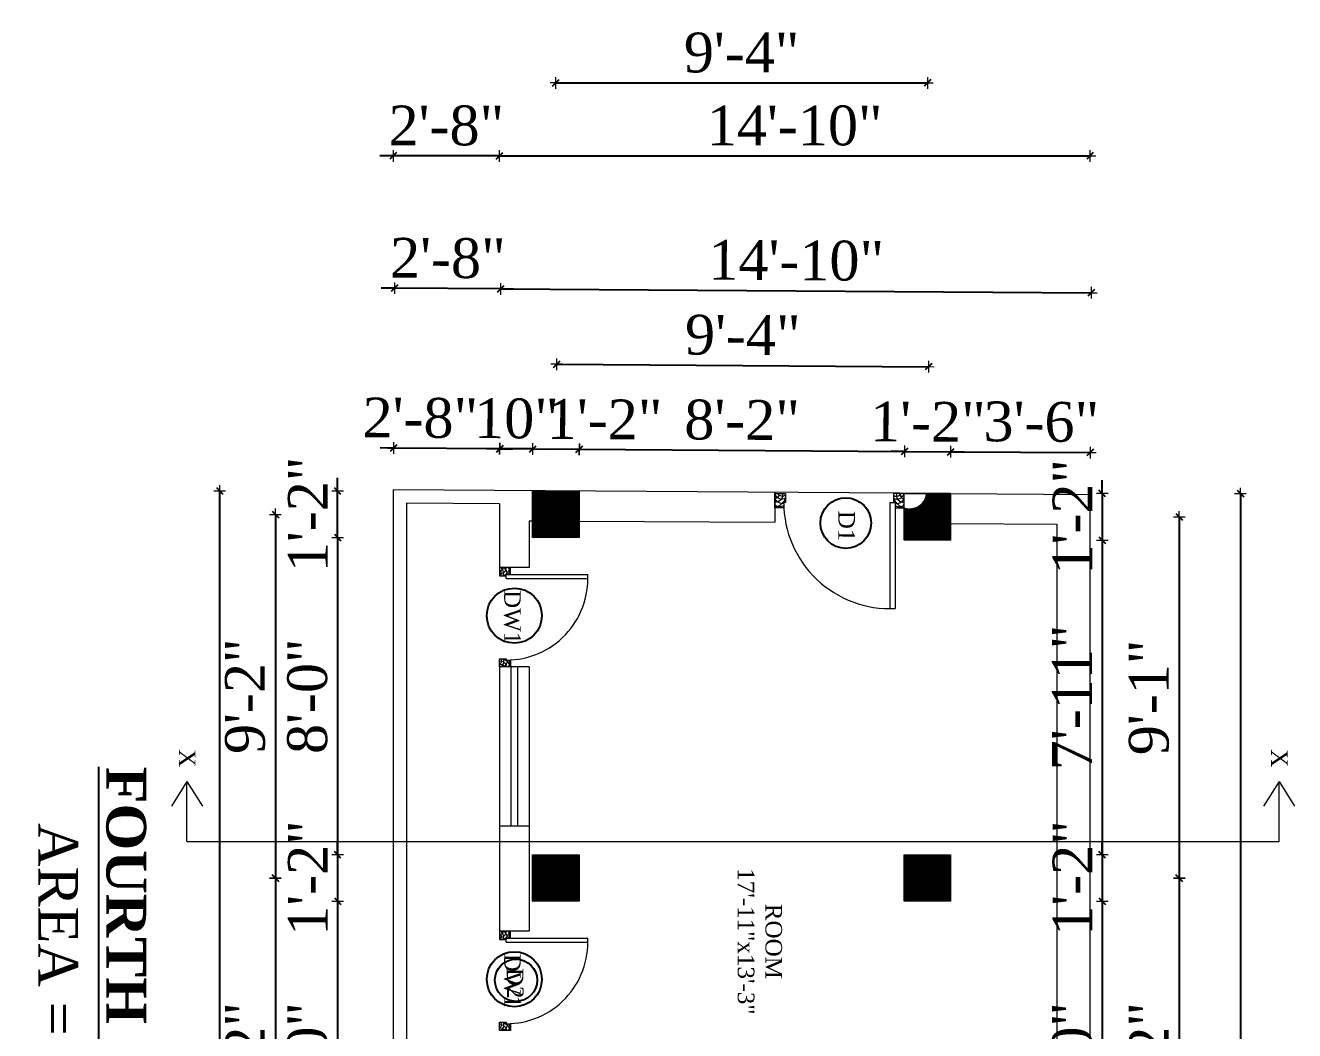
# Model space of a CAD drawing. Header units: inches. Extents: x 4069 to 291496, y -47643 to 12535.
# Drawn here: x 32936.8 to 33319.4, y 2300.1 to 2603.1 of the extents above; entities that cross this region are included whole.
import ezdxf

# ---------------------------------------------------------------- set-up
doc = ezdxf.new("R2010")
doc.units = ezdxf.units.IN
doc.header["$LTSCALE"] = 5
doc.header["$MEASUREMENT"] = 0
for name, color, linetype, lineweight in [('A-WALL', 7, 'Continuous', 9), ('Dimension', 7, 'Continuous', 18), ('DOOR', 62, 'Continuous', 0)]:
    doc.layers.add(name, color=color, linetype=linetype, lineweight=lineweight)
doc.layers.add('dim line', color=7, linetype='Continuous', lineweight=15, true_color=0xfab2b2)
doc.layers.add('TEXT', color=6, linetype='Continuous')
doc.layers.add('WALL', color=7, linetype='Continuous')
doc.styles.add('ordinary', font='times.ttf')
doc.dimstyles.new('Copy of 96', dxfattribs={"dimtxt": 7, "dimasz": 4, "dimexe": 0.5, "dimexo": 0.5, "dimgap": 3, "dimtad": 1, "dimdec": 1, "dimzin": 11, "dimdsep": 46, "dimlunit": 4, "dimtxsty": 'ordinary', "dimblk": 'OBLIQUE', "dimcen": 0.09, "dimse1": 1, "dimse2": 1, "dimclrt": 6, "dimazin": 0, "dimtfac": 1, "dimtdec": 1, "dimtix": 1, "dimtmove": 2, "dimatfit": 3, "dimldrblk": 'leader', "dimfxl": 0.5, "dimfxlon": 1, "dimtolj": 1, "dimtzin": 0, "dimarcsym": 0})
pattern_1 = [(315, (31599.98636, 26775.16555), (0.08838834765, 0.08838834765), [])]

# ---------------------------------------------------------------- blocks, each defined once
blk = doc.blocks.new('oblique')
at = {"color": 0, "lineweight": -2}
blk.add_line((0.25, 0.25), (-0.25, -0.25), dxfattribs=at)
at = {"layer": 'dim line', "lineweight": 9}
for p, q in [((-0.4375, 0), (0.4375, 0)), ((0, 0.4375), (0, -0.4375))]:
    blk.add_line(p, q, dxfattribs=at)
blk = doc.blocks.new('*D1143')
at = {"layer": 'A-WALL', "color": 0, "lineweight": -2, "ltscale": 5, "transparency": 16777216}
blk.add_line((33079.71, 2563.77), (33257.71, 2563.77), dxfattribs=at)
at = {"layer": 'Defpoints', "color": 0, "ltscale": 5, "transparency": 16777216}
for p in [(33257.71, 2725.81, -58.17), (33079.71, 2699.86, -58.17), (33257.71, 2563.77)]:
    blk.add_point(p, dxfattribs=at)
at = {"layer": 'A-WALL', "color": 0, "lineweight": -2, "ltscale": 5, "transparency": 16777216, "xscale": 4, "yscale": 4, "zscale": 4, "rotation": 180}
blk.add_blockref('oblique', (33079.71, 2563.77), dxfattribs=at)
at = {"layer": 'A-WALL', "color": 0, "lineweight": -2, "ltscale": 5, "transparency": 16777216, "xscale": 4, "yscale": 4, "zscale": 4}
blk.add_blockref('oblique', (33257.71, 2563.77), dxfattribs=at)
at = {"layer": 'A-WALL', "color": 6, "ltscale": 5, "transparency": 16777216, "insert": (33168.71, 2572.87), "char_height": 12, "attachment_point": 5, "style": 'ordinary'}
blk.add_mtext('\\A1;14\'-10"', dxfattribs=at)
blk = doc.blocks.new('_OBLIQUE')
at = {"color": 0, "linetype": 'ByBlock'}
blk.add_line((-0.5, -0.5), (0.5, 0.5), dxfattribs=at)
blk = doc.blocks.new('leader')
at = {"layer": 'Dimension'}
for p, q in [((0, -4.328), (0, 4.328)), ((-4.424, 0), (4.424, 0))]:
    blk.add_line(p, q, dxfattribs=at)
blk = doc.blocks.new('*D1148')
at = {"layer": 'A-WALL', "color": 0, "lineweight": -2, "ltscale": 5, "transparency": 16777216}
blk.add_line((33096.71, 2585.76), (33208.71, 2585.76), dxfattribs=at)
at = {"layer": 'Defpoints', "color": 0, "ltscale": 5, "transparency": 16777216}
for p in [(33096.71, 2700.48, -58.17), (33208.71, 2658.03, -58.17), (33208.71, 2585.76)]:
    blk.add_point(p, dxfattribs=at)
at = {"layer": 'A-WALL', "color": 0, "lineweight": -2, "ltscale": 5, "transparency": 16777216, "xscale": 4, "yscale": 4, "zscale": 4, "rotation": 180}
blk.add_blockref('oblique', (33096.71, 2585.76), dxfattribs=at)
at = {"layer": 'A-WALL', "color": 0, "lineweight": -2, "ltscale": 5, "transparency": 16777216, "xscale": 4, "yscale": 4, "zscale": 4}
blk.add_blockref('oblique', (33208.71, 2585.76), dxfattribs=at)
at = {"layer": 'A-WALL', "color": 6, "ltscale": 5, "transparency": 16777216, "insert": (33152.71, 2594.88), "char_height": 12, "attachment_point": 5, "style": 'ordinary'}
blk.add_mtext('\\A1;9\'-4"', dxfattribs=at)
blk = doc.blocks.new('*D1150')
at = {"layer": 'A-WALL', "color": 0, "lineweight": -2, "ltscale": 5, "transparency": 16777216}
for p, q in [((33047.71, 2563.77), (33043.71, 2563.77)), ((33079.71, 2563.77), (33047.71, 2563.77)), ((33079.71, 2563.77), (33083.71, 2563.77))]:
    blk.add_line(p, q, dxfattribs=at)
at = {"layer": 'Defpoints', "color": 0, "ltscale": 5, "transparency": 16777216}
for p in [(33047.71, 2720.26, -58), (33079.71, 2699.86, -58.17), (33047.71, 2563.77)]:
    blk.add_point(p, dxfattribs=at)
at = {"layer": 'A-WALL', "color": 0, "lineweight": -2, "ltscale": 5, "transparency": 16777216, "xscale": 4, "yscale": 4, "zscale": 4}
blk.add_blockref('oblique', (33047.71, 2563.77), dxfattribs=at)
at = {"layer": 'A-WALL', "color": 0, "lineweight": -2, "ltscale": 5, "transparency": 16777216, "xscale": 4, "yscale": 4, "zscale": 4, "rotation": 180}
blk.add_blockref('oblique', (33079.71, 2563.77), dxfattribs=at)
at = {"layer": 'A-WALL', "color": 6, "ltscale": 5, "transparency": 16777216, "insert": (33063.71, 2572.87), "char_height": 12, "attachment_point": 5, "style": 'ordinary'}
blk.add_mtext('\\A1;2\'-8"', dxfattribs=at)
blk = doc.blocks.new('A$C27B36B59')
at = {"layer": 'DOOR'}
for p, q in [((0, 4), (0, 0)), ((2.5, 4), (0, 4)), ((2.5, 2.5), (2.5, 4)), ((0, 0), (3, 0)), ((3, 2.5), (2.5, 2.5)), ((3, 0), (3, 2.5))]:
    blk.add_line(p, q, dxfattribs=at)
for centre, radius, start, end in [((-1.4, -0.54), 4.75, 22.1411, 72.838), ((1.34, 2.09), 1.64, 45.138, 144.8948), ((2.21, 0.3), 2.49, 83.3149, 152.658), ((0.13, 0.37), 2.05, 349.4875, 93.6805), ((1.96, -0.47), 2.01, 58.7447, 166.495), ((-0.06, 0.32), 1.13, 343.542, 86.947), ((2.08, -0.4), 1.17, 38.2816, 160.1519)]:
    blk.add_arc(centre, radius, start, end, dxfattribs=at)
blk = doc.blocks.new('D2')
at = {"layer": 'DOOR'}
for p, q in [((74473.95, 24047.59), (74473.95, 24018.09)), ((74473.95, 24047.59), (74475.45, 24047.59)), ((74475.45, 24047.59), (74475.45, 24018.13))]:
    blk.add_line(p, q, dxfattribs=at)
blk.add_arc((74473.95, 24047.59), 29.5, 180, 272.9146, dxfattribs=at)
at = {"layer": 'DOOR', "xscale": -1, "rotation": 180}
blk.add_blockref('A$C27B36B59', (74441.95, 24050.09), dxfattribs=at)
at = {"layer": 'DOOR', "rotation": 180}
blk.add_blockref('A$C27B36B59', (74477.95, 24050.09), dxfattribs=at)
blk = doc.blocks.new('*D1265')
at = {"layer": 'A-WALL', "color": 0, "lineweight": -2, "ltscale": 50, "transparency": 16777216}
for p, q in [((33030.95, 2462.71), (33030.95, 2466.71)), ((33030.95, 2448.71), (33030.95, 2462.71)), ((33030.95, 2448.71), (33030.95, 2444.71))]:
    blk.add_line(p, q, dxfattribs=at)
at = {"layer": 'Defpoints', "color": 0, "ltscale": 50, "transparency": 16777216}
for p in [(33030.95, 2462.71), (33089.71, 2462.71, -58.17), (33089.71, 2448.71, -58.17)]:
    blk.add_point(p, dxfattribs=at)
at = {"layer": 'A-WALL', "color": 0, "lineweight": -2, "ltscale": 50, "transparency": 16777216, "xscale": 4, "yscale": 4, "zscale": 4}
for p, rotation in [((33030.95, 2462.71), 270), ((33030.95, 2448.71), 90)]:
    blk.add_blockref('oblique', p, dxfattribs=dict(at, rotation=rotation))
at = {"layer": 'A-WALL', "color": 6, "ltscale": 50, "transparency": 16777216, "insert": (33021.95, 2455.71), "char_height": 12, "attachment_point": 5, "rotation": 90, "style": 'ordinary'}
blk.add_mtext('\\A1;1\'-2"', dxfattribs=at)
blk = doc.blocks.new('*D1266')
at = {"layer": 'A-WALL', "color": 0, "lineweight": -2, "ltscale": 5, "transparency": 16777216}
blk.add_line((33030.95, 2448.71), (33030.95, 2353.09), dxfattribs=at)
at = {"layer": 'Defpoints', "color": 0, "ltscale": 5, "transparency": 16777216}
for p in [(33089.71, 2448.71, -58.17), (33030.95, 2353.09), (33089.71, 2353.09, -58.17)]:
    blk.add_point(p, dxfattribs=at)
at = {"layer": 'A-WALL', "color": 0, "lineweight": -2, "ltscale": 5, "transparency": 16777216, "xscale": 4, "yscale": 4, "zscale": 4}
for p, rotation in [((33030.95, 2448.71), 90), ((33030.95, 2353.09), 270)]:
    blk.add_blockref('oblique', p, dxfattribs=dict(at, rotation=rotation))
at = {"layer": 'A-WALL', "color": 6, "ltscale": 5, "transparency": 16777216, "insert": (33021.85, 2400.9), "char_height": 12, "attachment_point": 5, "rotation": 90, "style": 'ordinary'}
blk.add_mtext('\\A1;8\'-0"', dxfattribs=at)
blk = doc.blocks.new('*D1267')
at = {"layer": 'A-WALL', "color": 0, "lineweight": -2, "ltscale": 5, "transparency": 16777216}
for p, q in [((33030.95, 2353.09), (33030.95, 2357.09)), ((33030.95, 2353.09), (33030.95, 2339.09)), ((33030.95, 2339.09), (33030.95, 2335.09))]:
    blk.add_line(p, q, dxfattribs=at)
at = {"layer": 'Defpoints', "color": 0, "ltscale": 5, "transparency": 16777216}
for p in [(33089.71, 2353.09, -58.17), (33030.95, 2339.09), (33089.71, 2339.09, -58.17)]:
    blk.add_point(p, dxfattribs=at)
at = {"layer": 'A-WALL', "color": 0, "lineweight": -2, "ltscale": 5, "transparency": 16777216, "xscale": 4, "yscale": 4, "zscale": 4}
for p, rotation in [((33030.95, 2353.09), 270), ((33030.95, 2339.09), 90)]:
    blk.add_blockref('oblique', p, dxfattribs=dict(at, rotation=rotation))
at = {"layer": 'A-WALL', "color": 6, "ltscale": 5, "transparency": 16777216, "insert": (33021.95, 2346.09), "char_height": 12, "attachment_point": 5, "rotation": 90, "style": 'ordinary'}
blk.add_mtext('\\A1;1\'-2"', dxfattribs=at)
blk = doc.blocks.new('*D1268')
at = {"layer": 'A-WALL', "color": 0, "lineweight": -2, "ltscale": 5, "transparency": 16777216}
blk.add_line((33030.95, 2339.09), (33030.95, 2243.47), dxfattribs=at)
at = {"layer": 'Defpoints', "color": 0, "ltscale": 5, "transparency": 16777216}
for p in [(33089.71, 2339.09, -58.17), (33030.95, 2243.47), (33089.71, 2243.47, -58.17)]:
    blk.add_point(p, dxfattribs=at)
at = {"layer": 'A-WALL', "color": 0, "lineweight": -2, "ltscale": 5, "transparency": 16777216, "xscale": 4, "yscale": 4, "zscale": 4}
for p, rotation in [((33030.95, 2339.09), 90), ((33030.95, 2243.47), 270)]:
    blk.add_blockref('oblique', p, dxfattribs=dict(at, rotation=rotation))
at = {"layer": 'A-WALL', "color": 6, "ltscale": 5, "transparency": 16777216, "insert": (33021.85, 2291.28), "char_height": 12, "attachment_point": 5, "rotation": 90, "style": 'ordinary'}
blk.add_mtext('\\A1;8\'-0"', dxfattribs=at)
blk = doc.blocks.new('*D1152')
at = {"layer": 'A-WALL', "color": 0, "lineweight": -2, "ltscale": 5, "transparency": 16777216}
blk.add_line((33012.2, 2455.71), (33012.2, 2346.09), dxfattribs=at)
at = {"layer": 'Defpoints', "color": 0, "ltscale": 5, "transparency": 16777216}
for p in [(33096.71, 2455.71, -58.17), (33012.2, 2346.09), (33096.71, 2346.09, -58.17)]:
    blk.add_point(p, dxfattribs=at)
at = {"layer": 'A-WALL', "color": 0, "lineweight": -2, "ltscale": 5, "transparency": 16777216, "xscale": 4, "yscale": 4, "zscale": 4}
for p, rotation in [((33012.2, 2455.71), 90), ((33012.2, 2346.09), 270)]:
    blk.add_blockref('oblique', p, dxfattribs=dict(at, rotation=rotation))
at = {"layer": 'A-WALL', "color": 6, "ltscale": 5, "transparency": 16777216, "insert": (33003.08, 2400.9), "char_height": 12, "attachment_point": 5, "rotation": 90, "style": 'ordinary'}
blk.add_mtext('\\A1;9\'-2"', dxfattribs=at)
blk = doc.blocks.new('*D1272')
at = {"layer": 'A-WALL', "color": 0, "lineweight": -2, "ltscale": 5, "transparency": 16777216}
blk.add_line((33012.2, 2346.09), (33012.2, 2236.47), dxfattribs=at)
at = {"layer": 'Defpoints', "color": 0, "ltscale": 5, "transparency": 16777216}
for p in [(33096.71, 2346.09, -58.17), (33012.2, 2236.47), (33096.71, 2236.47, -58.17)]:
    blk.add_point(p, dxfattribs=at)
at = {"layer": 'A-WALL', "color": 0, "lineweight": -2, "ltscale": 5, "transparency": 16777216, "xscale": 4, "yscale": 4, "zscale": 4}
for p, rotation in [((33012.2, 2346.09), 90), ((33012.2, 2236.47), 270)]:
    blk.add_blockref('oblique', p, dxfattribs=dict(at, rotation=rotation))
at = {"layer": 'A-WALL', "color": 6, "ltscale": 5, "transparency": 16777216, "insert": (33003.08, 2291.28), "char_height": 12, "attachment_point": 5, "rotation": 90, "style": 'ordinary'}
blk.add_mtext('\\A1;9\'-2"', dxfattribs=at)
blk = doc.blocks.new('*D1153')
at = {"layer": 'A-WALL', "color": 0, "lineweight": -2, "ltscale": 5, "transparency": 16777216}
blk.add_line((32995.39, 2049.13), (32995.39, 2462.8), dxfattribs=at)
at = {"layer": 'Defpoints', "color": 0, "ltscale": 5, "transparency": 16777216}
for p in [(32995.39, 2462.8), (33089.71, 2462.8, -58.17), (33200.05, 2049.13, -58)]:
    blk.add_point(p, dxfattribs=at)
at = {"layer": 'A-WALL', "color": 0, "lineweight": -2, "ltscale": 5, "transparency": 16777216, "xscale": 4, "yscale": 4, "zscale": 4}
for p, rotation in [((32995.39, 2462.8), 90), ((32995.39, 2049.13), 270)]:
    blk.add_blockref('oblique', p, dxfattribs=dict(at, rotation=rotation))
at = {"layer": 'A-WALL', "color": 6, "ltscale": 5, "transparency": 16777216, "insert": (32986.29, 2255.96), "char_height": 12, "attachment_point": 5, "rotation": 90, "style": 'ordinary'}
blk.add_mtext('\\A1;34\'-6"', dxfattribs=at)
blk = doc.blocks.new('*D1274')
at = {"layer": 'A-WALL', "color": 0, "lineweight": -2, "ltscale": 50, "transparency": 16777216}
for p, q in [((33261.42, 2461.98), (33261.42, 2465.98)), ((33261.42, 2461.98), (33261.42, 2447.98)), ((33261.42, 2447.98), (33261.42, 2443.98))]:
    blk.add_line(p, q, dxfattribs=at)
at = {"layer": 'Defpoints', "color": 0, "ltscale": 50, "transparency": 16777216}
for p in [(33215.71, 2461.98, -58.17), (33215.71, 2447.98, -58.17), (33261.42, 2447.98)]:
    blk.add_point(p, dxfattribs=at)
at = {"layer": 'A-WALL', "color": 0, "lineweight": -2, "ltscale": 50, "transparency": 16777216, "xscale": 4, "yscale": 4, "zscale": 4}
for p, rotation in [((33261.42, 2461.98), 270), ((33261.42, 2447.98), 90)]:
    blk.add_blockref('oblique', p, dxfattribs=dict(at, rotation=rotation))
at = {"layer": 'A-WALL', "color": 6, "ltscale": 50, "transparency": 16777216, "insert": (33252.42, 2454.98), "char_height": 12, "attachment_point": 5, "rotation": 90, "style": 'ordinary'}
blk.add_mtext('\\A1;1\'-2"', dxfattribs=at)
blk = doc.blocks.new('*D1275')
at = {"layer": 'A-WALL', "color": 0, "lineweight": -2, "ltscale": 5, "transparency": 16777216}
blk.add_line((33261.42, 2447.98), (33261.42, 2353.09), dxfattribs=at)
at = {"layer": 'Defpoints', "color": 0, "ltscale": 5, "transparency": 16777216}
for p in [(33215.71, 2447.98, -58.17), (33215.71, 2353.09, -58.17), (33261.42, 2353.09)]:
    blk.add_point(p, dxfattribs=at)
at = {"layer": 'A-WALL', "color": 0, "lineweight": -2, "ltscale": 5, "transparency": 16777216, "xscale": 4, "yscale": 4, "zscale": 4}
for p, rotation in [((33261.42, 2447.98), 90), ((33261.42, 2353.09), 270)]:
    blk.add_blockref('oblique', p, dxfattribs=dict(at, rotation=rotation))
at = {"layer": 'A-WALL', "color": 6, "ltscale": 5, "transparency": 16777216, "insert": (33252.3, 2400.53), "char_height": 12, "attachment_point": 5, "rotation": 90, "style": 'ordinary'}
blk.add_mtext('\\A1;7\'-11"', dxfattribs=at)
blk = doc.blocks.new('*D1154')
at = {"layer": 'A-WALL', "color": 0, "lineweight": -2, "ltscale": 5, "transparency": 16777216}
for p, q in [((33261.42, 2353.09), (33261.42, 2357.09)), ((33261.42, 2353.09), (33261.42, 2339.09)), ((33261.42, 2339.09), (33261.42, 2335.09))]:
    blk.add_line(p, q, dxfattribs=at)
at = {"layer": 'Defpoints', "color": 0, "ltscale": 5, "transparency": 16777216}
for p in [(33215.71, 2353.09, -58.17), (33215.71, 2339.09, -58.17), (33261.42, 2339.09)]:
    blk.add_point(p, dxfattribs=at)
at = {"layer": 'A-WALL', "color": 0, "lineweight": -2, "ltscale": 5, "transparency": 16777216, "xscale": 4, "yscale": 4, "zscale": 4}
for p, rotation in [((33261.42, 2353.09), 270), ((33261.42, 2339.09), 90)]:
    blk.add_blockref('oblique', p, dxfattribs=dict(at, rotation=rotation))
at = {"layer": 'A-WALL', "color": 6, "ltscale": 5, "transparency": 16777216, "insert": (33252.42, 2346.09), "char_height": 12, "attachment_point": 5, "rotation": 90, "style": 'ordinary'}
blk.add_mtext('\\A1;1\'-2"', dxfattribs=at)
blk = doc.blocks.new('*D1276')
at = {"layer": 'A-WALL', "color": 0, "lineweight": -2, "ltscale": 5, "transparency": 16777216}
blk.add_line((33261.42, 2339.09), (33261.42, 2243.47), dxfattribs=at)
at = {"layer": 'Defpoints', "color": 0, "ltscale": 5, "transparency": 16777216}
for p in [(33215.71, 2339.09, -58.17), (33215.71, 2243.47, -58.17), (33261.42, 2243.47)]:
    blk.add_point(p, dxfattribs=at)
at = {"layer": 'A-WALL', "color": 0, "lineweight": -2, "ltscale": 5, "transparency": 16777216, "xscale": 4, "yscale": 4, "zscale": 4}
for p, rotation in [((33261.42, 2339.09), 90), ((33261.42, 2243.47), 270)]:
    blk.add_blockref('oblique', p, dxfattribs=dict(at, rotation=rotation))
at = {"layer": 'A-WALL', "color": 6, "ltscale": 5, "transparency": 16777216, "insert": (33252.31, 2291.28), "char_height": 12, "attachment_point": 5, "rotation": 90, "style": 'ordinary'}
blk.add_mtext('\\A1;8\'-0"', dxfattribs=at)
blk = doc.blocks.new('*D1156')
at = {"layer": 'A-WALL', "color": 0, "lineweight": -2, "ltscale": 5, "transparency": 16777216}
blk.add_line((33284.61, 2454.98), (33284.61, 2346.09), dxfattribs=at)
at = {"layer": 'Defpoints', "color": 0, "ltscale": 5, "transparency": 16777216}
for p in [(33208.71, 2454.98, -58.17), (33208.71, 2346.09, -58.17), (33284.61, 2346.09)]:
    blk.add_point(p, dxfattribs=at)
at = {"layer": 'A-WALL', "color": 0, "lineweight": -2, "ltscale": 5, "transparency": 16777216, "xscale": 4, "yscale": 4, "zscale": 4}
for p, rotation in [((33284.61, 2454.98), 90), ((33284.61, 2346.09), 270)]:
    blk.add_blockref('oblique', p, dxfattribs=dict(at, rotation=rotation))
at = {"layer": 'A-WALL', "color": 6, "ltscale": 5, "transparency": 16777216, "insert": (33275.49, 2400.53), "char_height": 12, "attachment_point": 5, "rotation": 90, "style": 'ordinary'}
blk.add_mtext('\\A1;9\'-1"', dxfattribs=at)
blk = doc.blocks.new('*D1279')
at = {"layer": 'A-WALL', "color": 0, "lineweight": -2, "ltscale": 5, "transparency": 16777216}
blk.add_line((33284.61, 2346.09), (33284.61, 2236.47), dxfattribs=at)
at = {"layer": 'Defpoints', "color": 0, "ltscale": 5, "transparency": 16777216}
for p in [(33208.71, 2346.09, -58.17), (33208.71, 2236.47, -58.17), (33284.61, 2236.47)]:
    blk.add_point(p, dxfattribs=at)
at = {"layer": 'A-WALL', "color": 0, "lineweight": -2, "ltscale": 5, "transparency": 16777216, "xscale": 4, "yscale": 4, "zscale": 4}
for p, rotation in [((33284.61, 2346.09), 90), ((33284.61, 2236.47), 270)]:
    blk.add_blockref('oblique', p, dxfattribs=dict(at, rotation=rotation))
at = {"layer": 'A-WALL', "color": 6, "ltscale": 5, "transparency": 16777216, "insert": (33275.49, 2291.28), "char_height": 12, "attachment_point": 5, "rotation": 90, "style": 'ordinary'}
blk.add_mtext('\\A1;9\'-2"', dxfattribs=at)
blk = doc.blocks.new('*D1157')
at = {"layer": 'A-WALL', "color": 0, "lineweight": -2, "ltscale": 5, "transparency": 16777216}
blk.add_line((33303.04, 2461.98), (33303.04, 2049.13), dxfattribs=at)
at = {"layer": 'Defpoints', "color": 0, "ltscale": 5, "transparency": 16777216}
for p in [(33215.71, 2461.98, -58.17), (33200.05, 2049.13, -58), (33303.04, 2049.13)]:
    blk.add_point(p, dxfattribs=at)
at = {"layer": 'A-WALL', "color": 0, "lineweight": -2, "ltscale": 5, "transparency": 16777216, "xscale": 4, "yscale": 4, "zscale": 4}
for p, rotation in [((33303.04, 2461.98), 90), ((33303.04, 2049.13), 270)]:
    blk.add_blockref('oblique', p, dxfattribs=dict(at, rotation=rotation))
at = {"layer": 'A-WALL', "color": 6, "ltscale": 5, "transparency": 16777216, "insert": (33293.94, 2255.55), "char_height": 12, "attachment_point": 5, "rotation": 90, "style": 'ordinary'}
blk.add_mtext('\\A1;34\'-5"', dxfattribs=at)
blk = doc.blocks.new('*D1158')
at = {"layer": 'A-WALL', "color": 0, "lineweight": -2, "ltscale": 50, "transparency": 16777216}
blk.add_line((33089.79, 2475.43), (33103.79, 2475.33), dxfattribs=at)
at = {"layer": 'Defpoints', "color": 0, "ltscale": 50, "transparency": 16777216}
for p in [(33103.79, 2475.33), (33089.71, 2462.8, -58.17), (33103.71, 2462.71, -58.17)]:
    blk.add_point(p, dxfattribs=at)
at = {"layer": 'A-WALL', "color": 0, "lineweight": -2, "ltscale": 50, "transparency": 16777216, "xscale": 4, "yscale": 4, "zscale": 4}
for p, rotation in [((33089.79, 2475.43), 179.6259071472626), ((33103.79, 2475.33), 359.6259071472626)]:
    blk.add_blockref('oblique', p, dxfattribs=dict(at, rotation=rotation))
at = {"layer": 'A-WALL', "color": 6, "ltscale": 50, "transparency": 16777216, "insert": (33111.4, 2484.38), "char_height": 12, "attachment_point": 5, "rotation": 359.6259, "style": 'ordinary'}
blk.add_mtext('\\A1;1\'-2"', dxfattribs=at)
blk = doc.blocks.new('*D1159')
at = {"layer": 'A-WALL', "color": 0, "lineweight": -2, "ltscale": 5, "transparency": 16777216}
blk.add_line((33103.79, 2475.33), (33201.79, 2474.69), dxfattribs=at)
at = {"layer": 'Defpoints', "color": 0, "ltscale": 5, "transparency": 16777216}
for p in [(33201.79, 2474.69), (33103.71, 2462.71, -58.17), (33201.71, 2461.98, -58.17)]:
    blk.add_point(p, dxfattribs=at)
at = {"layer": 'A-WALL', "color": 0, "lineweight": -2, "ltscale": 5, "transparency": 16777216, "xscale": 4, "yscale": 4, "zscale": 4}
for p, rotation in [((33103.79, 2475.33), 179.6259071471199), ((33201.79, 2474.69), 359.6259071471199)]:
    blk.add_blockref('oblique', p, dxfattribs=dict(at, rotation=rotation))
at = {"layer": 'A-WALL', "color": 6, "ltscale": 5, "transparency": 16777216, "insert": (33152.85, 2484.12), "char_height": 12, "attachment_point": 5, "rotation": 359.6259, "style": 'ordinary'}
blk.add_mtext('\\A1;8\'-2"', dxfattribs=at)
blk = doc.blocks.new('*D1281')
at = {"layer": 'A-WALL', "color": 0, "lineweight": -2, "ltscale": 5, "transparency": 16777216}
for p, q in [((33201.79, 2474.69), (33197.79, 2474.72)), ((33201.79, 2474.69), (33215.79, 2474.6)), ((33215.79, 2474.6), (33219.79, 2474.58))]:
    blk.add_line(p, q, dxfattribs=at)
at = {"layer": 'Defpoints', "color": 0, "ltscale": 5, "transparency": 16777216}
for p in [(33215.79, 2474.6), (33201.71, 2461.98, -58.17), (33215.71, 2461.98, -58.17)]:
    blk.add_point(p, dxfattribs=at)
at = {"layer": 'A-WALL', "color": 0, "lineweight": -2, "ltscale": 5, "transparency": 16777216, "xscale": 4, "yscale": 4, "zscale": 4}
for p, rotation in [((33201.79, 2474.69), 359.6259071471199), ((33215.79, 2474.6), 179.6259071471199)]:
    blk.add_blockref('oblique', p, dxfattribs=dict(at, rotation=rotation))
at = {"layer": 'A-WALL', "color": 6, "ltscale": 5, "transparency": 16777216, "insert": (33208.85, 2483.65), "char_height": 12, "attachment_point": 5, "rotation": 359.6259, "style": 'ordinary'}
blk.add_mtext('\\A1;1\'-2"', dxfattribs=at)
blk = doc.blocks.new('*D1160')
at = {"layer": 'A-WALL', "color": 0, "lineweight": -2, "ltscale": 5, "transparency": 16777216}
blk.add_line((33097, 2500.96), (33209, 2500.23), dxfattribs=at)
at = {"layer": 'Defpoints', "color": 0, "ltscale": 5, "transparency": 16777216}
for p in [(33209, 2500.23), (33096.71, 2455.71, -58.17), (33208.71, 2454.98, -58.17)]:
    blk.add_point(p, dxfattribs=at)
at = {"layer": 'A-WALL', "color": 0, "lineweight": -2, "ltscale": 5, "transparency": 16777216, "xscale": 4, "yscale": 4, "zscale": 4}
for p, rotation in [((33097, 2500.96), 179.6259071471199), ((33209, 2500.23), 359.6259071471199)]:
    blk.add_blockref('oblique', p, dxfattribs=dict(at, rotation=rotation))
at = {"layer": 'A-WALL', "color": 6, "ltscale": 5, "transparency": 16777216, "insert": (33153.06, 2509.72), "char_height": 12, "attachment_point": 5, "rotation": 359.6259, "style": 'ordinary'}
blk.add_mtext('\\A1;9\'-4"', dxfattribs=at)
blk = doc.blocks.new('*D1161')
at = {"layer": 'A-WALL', "color": 0, "lineweight": -2, "ltscale": 5, "transparency": 16777216}
blk.add_line((33080.1, 2523.69), (33258.1, 2522.53), dxfattribs=at)
at = {"layer": 'Defpoints', "color": 0, "ltscale": 5, "transparency": 16777216}
for p in [(33258.1, 2522.53), (33079.71, 2462.87, -58.17), (33257.71, 2461.7, -58.17)]:
    blk.add_point(p, dxfattribs=at)
at = {"layer": 'A-WALL', "color": 0, "lineweight": -2, "ltscale": 5, "transparency": 16777216, "xscale": 4, "yscale": 4, "zscale": 4}
for p, rotation in [((33080.1, 2523.69), 179.6259071471199), ((33258.1, 2522.53), 359.6259071471199)]:
    blk.add_blockref('oblique', p, dxfattribs=dict(at, rotation=rotation))
at = {"layer": 'A-WALL', "color": 6, "ltscale": 5, "transparency": 16777216, "insert": (33169.16, 2532.21), "char_height": 12, "attachment_point": 5, "rotation": 359.6259, "style": 'ordinary'}
blk.add_mtext('\\A1;14\'-10"', dxfattribs=at)
blk = doc.blocks.new('*D1284')
at = {"layer": 'A-WALL', "color": 0, "lineweight": -2, "ltscale": 5, "transparency": 16777216}
blk.add_line((33215.79, 2474.6), (33257.79, 2474.33), dxfattribs=at)
at = {"layer": 'Defpoints', "color": 0, "ltscale": 5, "transparency": 16777216}
for p in [(33257.79, 2474.33), (33215.71, 2461.98, -58.17), (33257.71, 2461.7, -58)]:
    blk.add_point(p, dxfattribs=at)
at = {"layer": 'A-WALL', "color": 0, "lineweight": -2, "ltscale": 5, "transparency": 16777216, "xscale": 4, "yscale": 4, "zscale": 4}
for p, rotation in [((33215.79, 2474.6), 179.6259071471199), ((33257.79, 2474.33), 359.6259071471199)]:
    blk.add_blockref('oblique', p, dxfattribs=dict(at, rotation=rotation))
at = {"layer": 'A-WALL', "color": 6, "ltscale": 5, "transparency": 16777216, "insert": (33243.04, 2483.57), "char_height": 12, "attachment_point": 5, "rotation": 359.6259, "style": 'ordinary'}
blk.add_mtext('\\A1;3\'-6"', dxfattribs=at)
blk = doc.blocks.new('*D1167')
at = {"layer": 'A-WALL', "color": 0, "lineweight": -2, "ltscale": 5, "transparency": 16777216}
for p, q in [((33079.79, 2475.49), (33075.79, 2475.52)), ((33089.79, 2475.43), (33079.79, 2475.49)), ((33089.79, 2475.43), (33093.79, 2475.4))]:
    blk.add_line(p, q, dxfattribs=at)
at = {"layer": 'Defpoints', "color": 0, "ltscale": 5, "transparency": 16777216}
for p in [(33079.79, 2475.49), (33079.71, 2462.87, -58.17), (33089.71, 2462.8, -58.17)]:
    blk.add_point(p, dxfattribs=at)
at = {"layer": 'A-WALL', "color": 0, "lineweight": -2, "ltscale": 5, "transparency": 16777216, "xscale": 4, "yscale": 4, "zscale": 4}
for p, rotation in [((33079.79, 2475.49), 359.6259071471199), ((33089.79, 2475.43), 179.6259071471199)]:
    blk.add_blockref('oblique', p, dxfattribs=dict(at, rotation=rotation))
at = {"layer": 'A-WALL', "color": 6, "ltscale": 5, "transparency": 16777216, "insert": (33084.85, 2484.56), "char_height": 12, "attachment_point": 5, "rotation": 359.6259, "style": 'ordinary'}
blk.add_mtext('\\A1;10"', dxfattribs=at)
blk = doc.blocks.new('*D1285')
at = {"layer": 'A-WALL', "color": 0, "lineweight": -2, "ltscale": 5, "transparency": 16777216}
for p, q in [((33047.79, 2475.7), (33043.79, 2475.73)), ((33079.79, 2475.49), (33047.79, 2475.7)), ((33079.79, 2475.49), (33083.79, 2475.46))]:
    blk.add_line(p, q, dxfattribs=at)
at = {"layer": 'Defpoints', "color": 0, "ltscale": 5, "transparency": 16777216}
for p in [(33047.79, 2475.7), (33047.71, 2463.07, -58), (33079.71, 2462.87, -58.17)]:
    blk.add_point(p, dxfattribs=at)
at = {"layer": 'A-WALL', "color": 0, "lineweight": -2, "ltscale": 5, "transparency": 16777216, "xscale": 4, "yscale": 4, "zscale": 4}
for p, rotation in [((33047.79, 2475.7), 359.6259071471199), ((33079.79, 2475.49), 179.6259071471199)]:
    blk.add_blockref('oblique', p, dxfattribs=dict(at, rotation=rotation))
at = {"layer": 'A-WALL', "color": 6, "ltscale": 5, "transparency": 16777216, "insert": (33055.87, 2484.74), "char_height": 12, "attachment_point": 5, "rotation": 359.6259, "style": 'ordinary'}
blk.add_mtext('\\A1;2\'-8"', dxfattribs=at)
blk = doc.blocks.new('*D1171')
at = {"layer": 'A-WALL', "color": 0, "lineweight": -2, "ltscale": 5, "transparency": 16777216}
for p, q in [((33048.1, 2523.9), (33044.1, 2523.92)), ((33080.1, 2523.69), (33048.1, 2523.9)), ((33080.1, 2523.69), (33084.1, 2523.66))]:
    blk.add_line(p, q, dxfattribs=at)
at = {"layer": 'Defpoints', "color": 0, "ltscale": 5, "transparency": 16777216}
for p in [(33048.1, 2523.9), (33047.71, 2463.07, -58.17), (33079.71, 2462.87, -58.17)]:
    blk.add_point(p, dxfattribs=at)
at = {"layer": 'A-WALL', "color": 0, "lineweight": -2, "ltscale": 5, "transparency": 16777216, "xscale": 4, "yscale": 4, "zscale": 4}
for p, rotation in [((33048.1, 2523.9), 359.6259071471199), ((33080.1, 2523.69), 179.6259071471199)]:
    blk.add_blockref('oblique', p, dxfattribs=dict(at, rotation=rotation))
at = {"layer": 'A-WALL', "color": 6, "ltscale": 5, "transparency": 16777216, "insert": (33064.16, 2532.9), "char_height": 12, "attachment_point": 5, "rotation": 359.6259, "style": 'ordinary'}
blk.add_mtext('\\A1;2\'-8"', dxfattribs=at)

msp = doc.modelspace()

# ---------------------------------------------------------------- hatches: boundary and pattern name
at = {"layer": 'A-WALL', "ltscale": 5}
h = msp.add_hatch(dxfattribs=at)
h.set_pattern_fill('ANSI31', color=256, angle=270)
h.set_pattern_definition(pattern_1)
h.paths.add_polyline_path([(33103.7075, 2462.70865), (33089.7075, 2462.70865), (33089.7075, 2448.70865), (33103.7075, 2448.70865)])
h = msp.add_hatch(dxfattribs=at)
h.set_pattern_fill('ANSI31', color=256, angle=270)
h.set_pattern_definition(pattern_1)
h.paths.add_polyline_path([(33201.7075, 2447.97738), (33215.7075, 2447.97738), (33215.7075, 2461.97738), (33208.34239, 2461.97738, -0.469616463), (33201.7075, 2457.64404)])
h = msp.add_hatch(dxfattribs=at)
h.set_pattern_fill('ANSI31', color=256, angle=270)
h.set_pattern_definition(pattern_1)
h.paths.add_polyline_path([(33103.7075, 2339.08754), (33103.7075, 2353.08754), (33089.7075, 2353.08754), (33089.7075, 2339.08754)])
h = msp.add_hatch(dxfattribs=at)
h.set_pattern_fill('ANSI31', color=256, angle=270)
h.set_pattern_definition(pattern_1)
h.paths.add_polyline_path([(33215.7075, 2339.08754), (33215.7075, 2353.08754), (33201.7075, 2353.08754), (33201.7075, 2339.08754)])

# ---------------------------------------------------------------- linework, layer by layer
for p, q in [((33047.7075, 2463.07429), (33047.7075, 2146.23982)), ((33215.7075, 2461.97738), (33047.7075, 2463.07429)), ((33162.70763, 2462.32342), (33162.70763, 2453.32323)), ((33215.7075, 2461.97738), (33257.7075, 2461.70315)), ((33257.7075, 2461.70315), (33257.7075, 2151.79224)), ((33051.7075, 2459.04809), (33051.7075, 2233.46642)), ((33079.7075, 2458.86527), (33051.7075, 2459.04809)), ((33079.7075, 2458.86527), (33079.7075, 2439.70865)), ((33088.7075, 2453.8064), (33088.7075, 2439.70865)), ((33088.7075, 2453.8064), (33089.7075, 2453.79987)), ((33103.7075, 2453.70846), (33162.70763, 2453.32323)), ((33215.64874, 2452.97757), (33247.7075, 2452.76825)), ((33247.7075, 2452.76825), (33247.7075, 2243.46642)), ((33088.7075, 2439.70865), (33079.7075, 2439.70865)), ((33079.7075, 2409.70865), (33079.7075, 2330.08754)), ((33088.7075, 2409.70865), (33079.7075, 2409.70865)), ((33083.2075, 2361.70865), (33083.2075, 2409.70865)), ((33085.2075, 2361.70865), (33085.2075, 2409.70865)), ((33088.7075, 2409.70865), (33088.7075, 2330.08754)), ((32985.50362, 2375.14278), (32980.82441, 2367.71362)), ((32985.50362, 2357.14278), (32985.50362, 2375.14278)), ((32985.50362, 2375.14278), (32990.18283, 2367.71362)), ((33314.7075, 2375.14278), (33310.0283, 2367.71362)), ((33314.7075, 2357.14278), (33314.7075, 2375.14278)), ((33314.7075, 2375.14278), (33319.38671, 2367.71362)), ((33088.7075, 2361.70865), (33079.7075, 2361.70865)), ((33088.7075, 2361.70865), (33079.7075, 2361.70865)), ((32985.50362, 2357.14278), (33314.7075, 2357.14278)), ((33088.7075, 2330.08754), (33079.7075, 2330.08754))]:
    msp.add_line(p, q, dxfattribs=at)
at = {"layer": 'A-WALL', "ltscale": 5, "elevation": -0.16904}
for points in [[(33103.7075, 2462.70865), (33103.7075, 2448.70865), (33089.7075, 2448.70865), (33089.7075, 2462.70865)], [(33215.7075, 2461.97738), (33215.7075, 2447.97738), (33201.7075, 2447.97738), (33201.7075, 2461.97738)], [(33103.7075, 2353.08754), (33103.7075, 2339.08754), (33089.7075, 2339.08754), (33089.7075, 2353.08754)], [(33215.7075, 2353.08754), (33215.7075, 2339.08754), (33201.7075, 2339.08754), (33201.7075, 2353.08754)]]:
    msp.add_lwpolyline(points, close=True, dxfattribs=at)
at = {"layer": 'TEXT'}
for centre, radius in [((33184.10433, 2453.09362, -0.16904), 7.64038), ((33084.2075, 2425.18242, -0.16904), 8.29786), ((33084.2075, 2315.5613, -0.16904), 8.29786), ((33084.71854, 2315.28291, -0.16904), 6.36673)]:
    msp.add_circle(centre, radius, dxfattribs=at)

# ---------------------------------------------------------------- block references
at = {"layer": 'WALL', "color": 2, "linetype": 'ByBlock', "xscale": 1.083333333326322, "yscale": 1.083333333326322, "zscale": 1.083333333326322}
msp.add_blockref('D2', (-47482.73966, -23592.28453, -0.16904), dxfattribs=at)
at = {"layer": 'WALL', "color": 2, "linetype": 'ByBlock', "xscale": 0.8332999999984168, "yscale": 0.8333000000000084, "zscale": 0.8333, "rotation": 89.99999999999999}
for p in [(53120.64577, -59622.76811, -0.16904), (53120.64577, -59732.38922, -0.16904)]:
    msp.add_blockref('D2', p, dxfattribs=at)

# ---------------------------------------------------------------- texts
at = {"layer": 'TEXT', "style": 'ordinary'}
for s, rotation, p in [('D1', 269.5142373, (33181.90308, 2456.81986, -0.16904)), ('DW1', 270.0003881, (33081.14339, 2432.89484, -0.16904)), ('X', 270, (32983.08876, 2384.92448, -0.16904)), ('X', 270, (33312.29265, 2384.92448, -0.16904)), ('DW1', 270.0003881, (33081.14339, 2323.27372, -0.16904)), ('D2', 270.4857627, (33081.93078, 2318.96686, -0.16904))]:
    msp.add_text(s, height=5, rotation=rotation, dxfattribs=at).set_placement(p)
at = {"layer": 'TEXT', "char_height": 12, "width": 219.8150831, "attachment_point": 8, "rotation": 269.9996119, "style": 'ordinary'}
for s, insert in [('{\\fTimes New Roman|b1|i0|c0|p18;\\LFOURTH FLOOR PLAN}', (32961.06923, 2279.43393, 58)), ('AREA = 458.09sq. ft.', (32936.82848, 2283.01869, 58))]:
    msp.add_mtext(s, dxfattribs=dict(at, insert=insert))
at = {"layer": 'TEXT', "insert": (33151.48755, 2326.98976, 58), "char_height": 5, "attachment_point": 8, "rotation": 269.9996119, "style": 'ordinary'}
msp.add_mtext_dynamic_manual_height_columns('ROOM\\P17\'-11"x13\'-3"', width=101.5687276, gutter_width=1720.71691, heights=[0], dxfattribs=at)

# ---------------------------------------------------------------- dimensions: what is measured, and where the dimension line sits
at = {"layer": 'A-WALL', "ltscale": 5}
for base, p1, p2, picture, middle in [((33257.7075, 2563.76665, 58), (33079.7075, 2699.85677, -0.16904), (33257.7075, 2725.80797, -0.16904), '*D1143', (33168.7075, 2572.87047, 58)), ((33047.7075, 2563.76665, 58), (33079.7075, 2699.85677, -0.16904), (33047.7075, 2720.25555), '*D1150', (33063.7075, 2572.87047, 58)), ((33208.7075, 2585.76062, 58), (33096.7075, 2700.48215, -0.16904), (33208.7075, 2658.02853, -0.16904), '*D1148', (33152.7075, 2594.88175, 58))]:
    dim = msp.add_linear_dim(base=base, p1=p1, p2=p2, dimstyle='Copy of 96', override={"dimtxt": 12, "dimdec": 0, "dimblk": 'oblique', "dimtdec": 0, "dimarcsym": 1}, dxfattribs=at)
    dim.commit()
    dim.dimension.update_dxf_attribs({"geometry": picture, "text_midpoint": middle})
for base, p1, p2, angle, picture, middle in [((33048.10464, 2523.89876, 58), (33079.7075, 2462.86535, -0.16904), (33047.7075, 2463.07429, -0.16904), 179.6259071, '*D1171', (33064.16408, 2532.89792, 58)), ((33258.10464, 2522.52762, 58), (33079.7075, 2462.86535, -0.16904), (33257.7075, 2461.70315, -0.16904), 179.6259071, '*D1161', (33169.16408, 2532.21235, 58)), ((33209.00299, 2500.23244, 58), (33096.7075, 2455.70865, -0.16904), (33208.7075, 2454.97738, -0.16904), 179.6259071, '*D1160', (33153.06254, 2509.71901, 58)), ((33079.78994, 2475.49097, 58), (33089.7075, 2462.80006, -0.16904), (33079.7075, 2462.86535, -0.16904), 179.6259071, '*D1167', (33084.84938, 2484.56195, 58)), ((33201.79054, 2474.6944, 58), (33103.7075, 2462.70865, -0.16904), (33201.7075, 2461.97738, -0.16904), 179.6259071, '*D1159', (33152.84968, 2484.11796, 58)), ((33215.78994, 2474.60299, 58), (33201.7075, 2461.97738, -0.16904), (33215.7075, 2461.97738, -0.16904), 179.6259071, '*D1281', (33208.849, 2483.6485, 58)), ((32995.39086, 2462.80006, 58), (33200.04674, 2049.12938), (33089.7075, 2462.80006, -0.16904), 270, '*D1153', (32986.28704, 2255.96472, 58)), ((33303.04261, 2049.12938, 58), (33215.7075, 2461.97738, -0.16904), (33200.04674, 2049.12938), 270, '*D1157', (33293.93879, 2255.55338, 58)), ((33012.19812, 2346.08754, 58), (33096.7075, 2455.70865, -0.16904), (33096.7075, 2346.08754, -0.16904), 270, '*D1152', (33003.07699, 2400.89809, 58)), ((33284.60981, 2346.08754, 58), (33208.7075, 2454.97738, -0.16904), (33208.7075, 2346.08754, -0.16904), 270, '*D1156', (33275.48868, 2400.53246, 58)), ((33030.95091, 2353.08754, 58), (33089.7075, 2448.70865, -0.16904), (33089.7075, 2353.08754, -0.16904), 270, '*D1266', (33021.84709, 2400.89809, 58)), ((33261.41663, 2353.08754, 58), (33215.7075, 2447.97738, -0.16904), (33215.7075, 2353.08754, -0.16904), 270, '*D1275', (33252.2955, 2400.53246, 58)), ((33030.95091, 2339.08754, 58), (33089.7075, 2353.08754, -0.16904), (33089.7075, 2339.08754, -0.16904), 270, '*D1267', (33021.95091, 2346.08754, 58)), ((33261.41663, 2339.08754, 58), (33215.7075, 2353.08754, -0.16904), (33215.7075, 2339.08754, -0.16904), 270, '*D1154', (33252.41663, 2346.08754, 58)), ((33012.19812, 2236.46642, 58), (33096.7075, 2346.08754, -0.16904), (33096.7075, 2236.46642, -0.16904), 270, '*D1272', (33003.07699, 2291.27698, 58)), ((33284.60981, 2236.46642, 58), (33208.7075, 2346.08754, -0.16904), (33208.7075, 2236.46642, -0.16904), 270, '*D1279', (33275.48868, 2291.27698, 58)), ((33030.95091, 2243.46642, 58), (33089.7075, 2339.08754, -0.16904), (33089.7075, 2243.46642, -0.16904), 270, '*D1268', (33021.84709, 2291.27698, 58)), ((33261.41663, 2243.46642, 58), (33215.7075, 2339.08754, -0.16904), (33215.7075, 2243.46642, -0.16904), 270, '*D1276', (33252.3128, 2291.27698, 58))]:
    dim = msp.add_linear_dim(base=base, p1=p1, p2=p2, angle=angle, dimstyle='Copy of 96', override={"dimtxt": 12, "dimdec": 0, "dimblk": 'oblique', "dimtdec": 0, "dimarcsym": 1}, dxfattribs=at)
    dim.commit()
    dim.dimension.update_dxf_attribs({"geometry": picture, "text_midpoint": middle})
for base, p1, p2, picture, middle in [((33047.78994, 2475.6999, 58), (33079.7075, 2462.86535, -0.16904), (33047.7075, 2463.07429), '*D1285', (33055.87056, 2484.74477, 58)), ((33257.78994, 2474.32876, 58), (33215.7075, 2461.97738, -0.16904), (33257.7075, 2461.70315), '*D1284', (33243.04378, 2483.5695, 58))]:
    dim = msp.add_linear_dim(base=base, p1=p1, p2=p2, angle=179.6259071, dimstyle='Copy of 96', override={"dimtxt": 12, "dimdec": 0, "dimblk": 'oblique', "dimtdec": 0, "dimarcsym": 1}, dxfattribs=at)
    dim.commit()
    dim.dimension.update_dxf_attribs({"geometry": picture, "text_midpoint": middle, "dimtype": 160})
at = {"layer": 'A-WALL', "ltscale": 50}
dim = msp.add_linear_dim(base=(33103.78994, 2475.33427, 58), p1=(33089.7075, 2462.80006, -0.16904), p2=(33103.7075, 2462.70865, -0.16904), angle=359.6259071, dimstyle='Copy of 96', override={"dimtxt": 12, "dimdec": 0, "dimblk": 'oblique', "dimtdec": 0, "dimarcsym": 1}, dxfattribs=at)
dim.commit()
dim.dimension.update_dxf_attribs({"geometry": '*D1158', "text_midpoint": (33111.40123, 2484.37978, 58), "dimtype": 161})
for base, p1, p2, picture, middle in [((33030.95091, 2462.70865, 58), (33089.7075, 2448.70865, -0.16904), (33089.7075, 2462.70865, -0.16904), '*D1265', (33021.95091, 2455.70865, 58)), ((33261.41663, 2447.97738, 58), (33215.7075, 2461.97738, -0.16904), (33215.7075, 2447.97738, -0.16904), '*D1274', (33252.41663, 2454.97738, 58))]:
    dim = msp.add_linear_dim(base=base, p1=p1, p2=p2, angle=270, dimstyle='Copy of 96', override={"dimtxt": 12, "dimdec": 0, "dimblk": 'oblique', "dimtdec": 0, "dimarcsym": 1}, dxfattribs=at)
    dim.commit()
    dim.dimension.update_dxf_attribs({"geometry": picture, "text_midpoint": middle})

doc.saveas('drawing.dxf')
